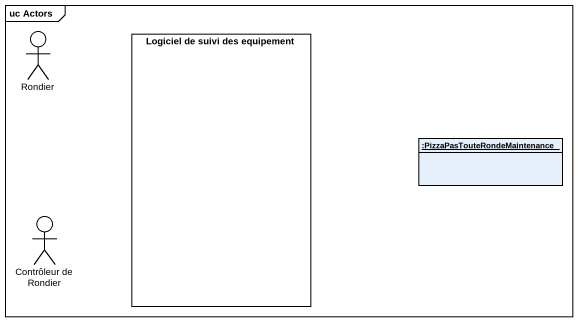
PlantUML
@startuml
mainframe uc Actors
allowmixing
hide circle
hide empty members
actor Rondier
rectangle "Logiciel de suivi des equipement" as Logiciel_de_suivi_des
object ":PizzaPasTouteRondeMaintenance" as PizzaPasTouteRondeMaintenanc
actor "Contrôleur de Rondier" as Contrôleur_de_Rondier
@enduml
